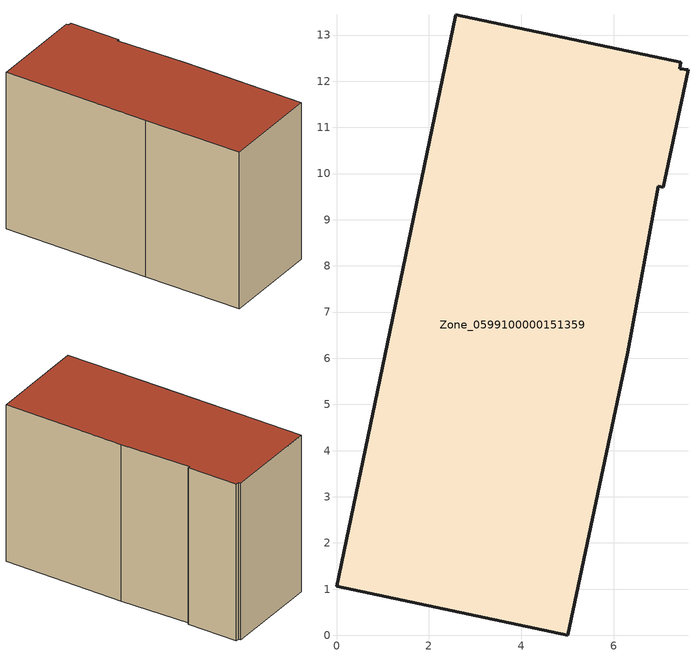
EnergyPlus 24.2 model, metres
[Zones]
Zone_0599100000151359
 floor ground (C_G): 6.97,9.72 6.31,6.12 5.01,0 0,1.06 1.05,6.04 2.58,13.44 7.46,12.41 7.43,12.28 7.61,12.24 7.07,9.7 z0
 wall outside (C_F): 0,1.06 5.01,0 6.31,6.12 6.97,9.72 7.07,9.7 7.61,12.24 7.43,12.28 7.46,12.41 2.58,13.44 1.05,6.04 0,1.06 z0:8.37
 roof outside (C_R): 6.31,6.12 6.97,9.72 7.07,9.7 7.61,12.24 7.43,12.28 7.46,12.41 2.58,13.44 1.05,6.04 0,1.06 5.01,0 z8.37
[BUILDING]
Pand.0599100000151359: North Axis=0; Terrain=City; Loads Convergence Tolerance Value=0.04; Temperature Convergence Tolerance Value=0.4; Solar Distribution=FullExterior; Maximum Number of Warmup Days=25; Minimum Number of Warmup Days=1
[Site:Location]
Rotterdam.The.Hague.AP_ZH_NLD Design_Conditions: Latitude=51.96; Longitude=4.45; Time Zone=1; Elevation=-4.5
[SITE:GROUNDTEMPERATURE:BUILDINGSURFACE]
18, 18, 18, 18, 18, 18, 18, 18, 18, 18, 18, 18
[MATERIAL] Thermal Absorptance=0.9; Solar Absorptance=0.7; Visible Absorptance=0.7
Name | Roughness | Thickness | Conductivity | Density | Specific Heat
G.TC.1975-1991 | MediumSmooth | 0.15 | 0.288461 | 540 | 1210
F.TC.1975-1991 | Rough | 0.3 | 0.230769 | 1920 | 840
R.TC.1975-1991 | MediumRough | 0.2 | 0.153846 | 1500 | 1000
[CONSTRUCTION]
C_G: G.TC.1975-1991
C_F: F.TC.1975-1991
C_R: R.TC.1975-1991
[ZONE]
Zone_0599100000151359: Type=1; Multiplier=1; Ceiling Height=Autocalculate; Volume=Autocalculate; Floor Area=autocalculate; Part of Total Floor Area=Yes
[ZONEINFILTRATION:DESIGNFLOWRATE]
Infil_Zone_0599100000151359: Zone or ZoneList or Space or SpaceList=Zone_0599100000151359; Schedule=AlwaysOn; Design Flow Rate Calculation Method=Flow/Area; Flow Rate per Floor Area=0.003; Constant Term Coefficient=1; Temperature Term Coefficient=0; Velocity Term Coefficient=0; Velocity Squared Term Coefficient=0
[HVACTEMPLATE:ZONE:IDEALLOADSAIRSYSTEM]
Zone_0599100000151359: Maximum Heating Supply Air Temperature=50; Minimum Cooling Supply Air Temperature=13; Maximum Heating Supply Air Humidity Ratio=0.0156; Minimum Cooling Supply Air Humidity Ratio=0.0077; Heating Limit=NoLimit; Cooling Limit=NoLimit; Dehumidification Control Type=ConstantSensibleHeatRatio; Cooling Sensible Heat Ratio=0.7; Dehumidification Setpoint=60; Humidification Control Type=None; Humidification Setpoint=30; Outdoor Air Method=None; Outdoor Air Flow Rate per Person=0.00944; Outdoor Air Flow Rate per Zone Floor Area=0; Outdoor Air Flow Rate per Zone=0; Demand Controlled Ventilation Type=None; Outdoor Air Economizer Type=NoEconomizer; Heat Recovery Type=None; Sensible Heat Recovery Effectiveness=0.7; Latent Heat Recovery Effectiveness=0.65
[ZONECONTROL:THERMOSTAT]
ThermostatControl_Zone_0599100000151359: Zone or ZoneList=Zone_0599100000151359; Control Type Schedule=DualSetpointControlType; Control 1=Thermostat_Zone_0599100000151359; Temperature Difference Between Cutout And Setpoint=0
[THERMOSTATSETPOINT:DUALSETPOINT]
Thermostat_Zone_0599100000151359: Heating Setpoint Temperature Schedule=HeatingSetpoint_Zone_0599100000151359; Cooling Setpoint Temperature Schedule=CoolingSetpoint_Zone_0599100000151359
[SCHEDULE:COMPACT]
HeatingSetpoint_Zone_0599100000151359: Through: 12/31, For: AllDays, Until: 24:00, 21
CoolingSetpoint_Zone_0599100000151359: Through: 12/31, For: AllDays, Until: 24:00, 24
DualSetpointControlType: Through: 12/31, For: AllDays, Until: 24:00, 4
AlwaysOn: Through: 12/31, For: AllDays, Until: 24:00, 1
